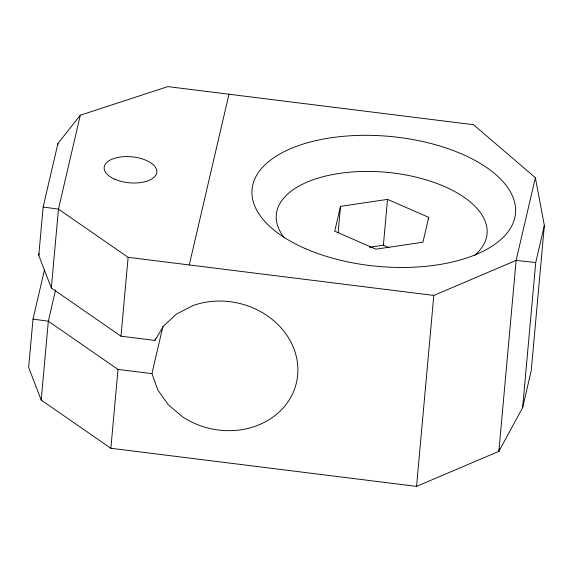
<?xml version="1.0" encoding="UTF-8"?>
<svg xmlns="http://www.w3.org/2000/svg" width="573" height="573" viewBox="0 0 573 573"><rect width="100%" height="100%" fill="white"/><g stroke="black" fill="none" stroke-linecap="round" stroke-linejoin="round"><path stroke-width="0.86" d="M44.558 269.518L33.012 319.118L28.65 367.436L41.206 400.076L110.868 448.287L416.557 486.391L498.875 451.352L522.619 407.675L531.243 370.602L544.35 225.476L535.361 177.723L473.534 124.713L167.846 86.609L80.299 115.223L57.923 143.508L43.14 207.032L38.771 255.35L51.326 287.99L120.996 336.201L154.939 340.434L163.663 325.872L176.52 314.033L192.635 305.731A74.067 64.269 13.1 0 1 297.666 375.014A74.067 64.269 13.1 0 1 182.601 416.865L168.326 404.774L157.869 390.034L151.938 373.646L162.882 326.61M57.766 145.263L57.923 143.508M41.206 400.076L48.325 321.202L55.61 289.902M51.326 287.99L58.453 209.116L80.299 115.223M110.868 448.287L117.995 369.413L48.325 321.202L33.012 319.118M120.996 336.201L128.116 257.327L58.453 209.116L43.14 207.032M338.127 232.781L340.52 206.337L387.52 199.39L428.726 217.332L428.568 219.094M389.038 247.686L383.38 245.223L387.52 199.39M416.557 486.391L433.804 295.432L516.123 260.393L535.726 262.549L544.35 225.476M522.619 407.675L535.726 262.549M38.771 255.35L39.179 253.61M154.939 340.434L155.34 338.686M189.255 264.948L228.985 94.23M340.52 206.337L334.725 231.227L375.938 249.169L422.938 242.221L428.726 217.332M535.361 177.723L516.123 260.393L498.875 451.352L499.477 448.738M369.456 247.278L383.38 245.223M128.116 257.327L433.804 295.432M117.995 369.413L151.938 373.646M283.936 237.236A105.804 52.2 5.2 0 1 387.455 172.387A105.804 52.2 5.2 0 1 474.652 255.393M114.836 179.249A26.451 13.05 5.2 0 0 156.716 173.06A26.451 13.05 5.2 0 0 119.993 157.074A26.451 13.05 5.2 0 0 114.836 179.249M305.395 248.639A132.256 65.25 5.2 0 0 514.805 217.697A132.256 65.25 5.2 0 0 331.194 137.756A132.256 65.25 5.2 0 0 305.395 248.639"/></g></svg>
